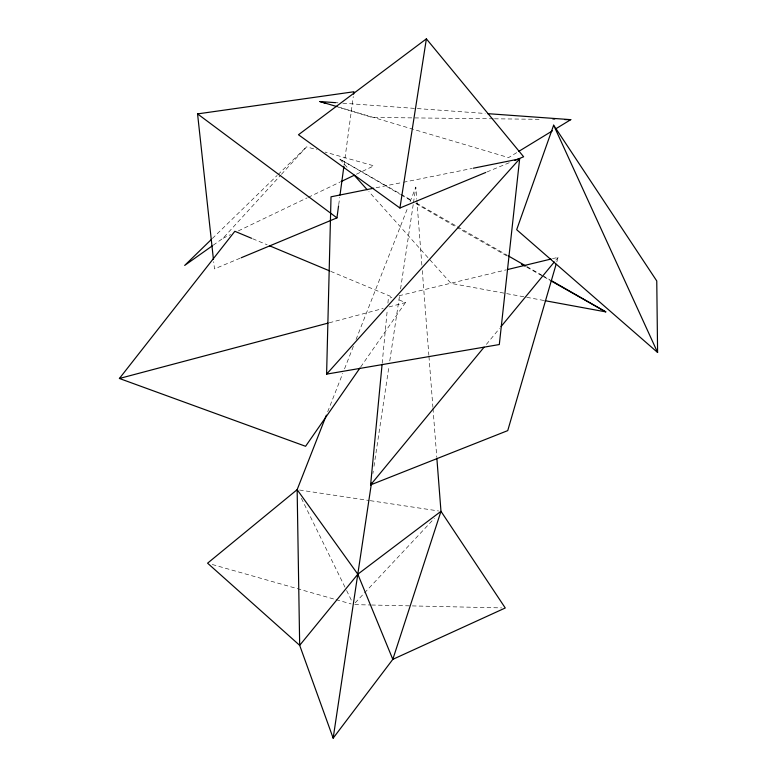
<?xml version="1.0" encoding="UTF-8"?>
<svg xmlns="http://www.w3.org/2000/svg" width="777" height="777" viewBox="0 0 777 777"><rect width="100%" height="100%" fill="white"/><g stroke="black" fill="none" stroke-linecap="round" stroke-linejoin="round"><path stroke-width="0.58" stroke-dasharray="3.88 2.91" d="M382.177 363.335L387.228 310.373M387.917 303.156L388.374 298.339L391.909 297.484M338.723 204.662L339.695 197.455M344.065 165.025L353.282 96.562M372.902 473.533L373.261 471.144M373.98 466.346L389.063 365.676M389.782 360.878L399.66 294.969M400.563 288.976L413.306 203.885M413.49 202.69L415.821 187.102L416.763 199.203M556.779 261.975L558.139 257.323L552.243 258.751M327.7 411.771L342.754 373.387M344.532 368.871L353.389 346.289M356.041 339.51L407.857 207.43M410.062 201.777L415.821 187.102M360.674 366.997L405.439 302.574L396.523 298.844M486.363 344.415L499.485 328.496M555.817 260.13L558.139 257.323M213.199 245.221L223.038 238.248L280.623 175.233M281.429 174.349L306.575 146.834L317.016 149.786M355.176 602.855L434.372 518.356M212.335 238.52L277.175 175.427M278.04 174.592L306.575 146.834M516.724 152.632L508.566 157.605L338.432 107.041M223.038 238.248L230.691 234.576M238.335 230.905L307.187 197.853M308.284 197.329L339.976 182.109M356.371 174.242L373.854 165.841L325.136 152.078M240.074 258.226L214.471 268.891L213.685 261.684M486.858 171.999L510.256 162.306M329.244 322.795L383.168 308.479M389.024 306.925L405.439 302.574M398.98 295.775L506.264 269.852M376.097 187.743L402.195 182.498M403.38 182.265L472.183 168.434M493.249 118.794L372.125 117.434L338.471 107.187M494.463 118.803L540.491 119.318M552.612 119.454L555.031 119.483M354.73 604.642L370.386 604.982M371.591 605.011L501.651 607.896M335.586 102.671L338.005 102.846M342.822 103.195L485.149 113.471M299.543 490.025L369.065 500.485M370.26 500.67L438.578 510.955M543.871 300.476L451 283.372L368.832 191.54M212.257 564.5L334.838 599.31M336.014 599.64L351.185 603.952M252.68 238.753L267.181 244.804M330.73 271.358L392.055 296.979M506.808 255.856L457.43 227.748M526.816 267.181L542.608 276.126M543.657 276.719L549.98 280.293M347.086 167.23L339.831 159.13L399.747 193.541M400.806 194.153L412.364 200.787M416.569 203.205L456.517 226.146M457.566 226.748L506.973 255.128M526.942 266.598L541.656 275.048M542.715 275.65L550.067 279.885M339.831 159.13L400.194 194.347M401.233 194.959L411.645 201.029M415.802 203.457L456.39 227.146M301.408 498.339L346.076 589.432M346.61 590.51L352.457 602.447M416.851 200.408L421.921 265.734M422.299 270.581L428.865 355.254M428.962 356.468L432.906 407.274M432.993 408.488L436.752 456.876"/><path stroke-width="1.17" d="M473.368 168.201L519.638 158.896L499.31 344.541L326.602 374.125L331.021 196.804L373.727 188.219M556.109 264.297L507.74 430.613L370.6 484.887L382.07 364.539M241.191 257.76L336.946 217.881L338.558 205.866M340.015 195.056L343.9 166.229M353.613 94.163L353.933 91.754L197.562 113.898L213.422 259.285M436.849 458.09L440.977 511.315L392.812 659.352L333.158 738.15L371.474 483.129M426.388 38.85L298.475 134.751L399.922 208.013L426.388 38.85L523.63 156.769L514.714 160.46M553.651 125.184L516.676 229.701L657.595 352.467L656.759 280.953L553.651 125.184L657.595 352.467M326.379 415.151L297.144 489.665L299.679 645.337L333.158 738.15M359.984 367.987L305.584 446.289L119.405 378.477L234.839 231.293L251.563 238.286M370.6 484.887L484.052 347.222M501.029 326.622L554.273 262.004M326.602 374.125L519.638 158.896M211.47 239.355L184.664 265.433L212.218 245.92M518.764 151.389L552.418 130.857M555.477 128.992L570.774 119.658L487.558 113.646M341.064 181.585L354.186 175.291M399.922 208.013L485.742 172.465M119.405 378.477L328.069 323.106M507.439 269.57L551.058 259.032M564.724 119.59L570.774 119.658M325.709 103.302L319.91 101.534L335.586 102.671M545.056 300.699L605.778 311.878L551.116 280.487M319.91 101.534L337.276 106.702M269.405 245.736L329.613 270.891M521.552 264.209L524.708 265.996M551.029 280.895L605.778 311.878M508.022 255.73L525.893 265.996M197.562 113.898L336.946 217.881M354.331 175.34L367.22 189.743M357.818 574.213L299.679 645.337L207.585 563.179L297.144 489.665L357.818 574.213L392.812 659.352L505.264 607.983L440.977 511.315L357.818 574.213"/></g></svg>
